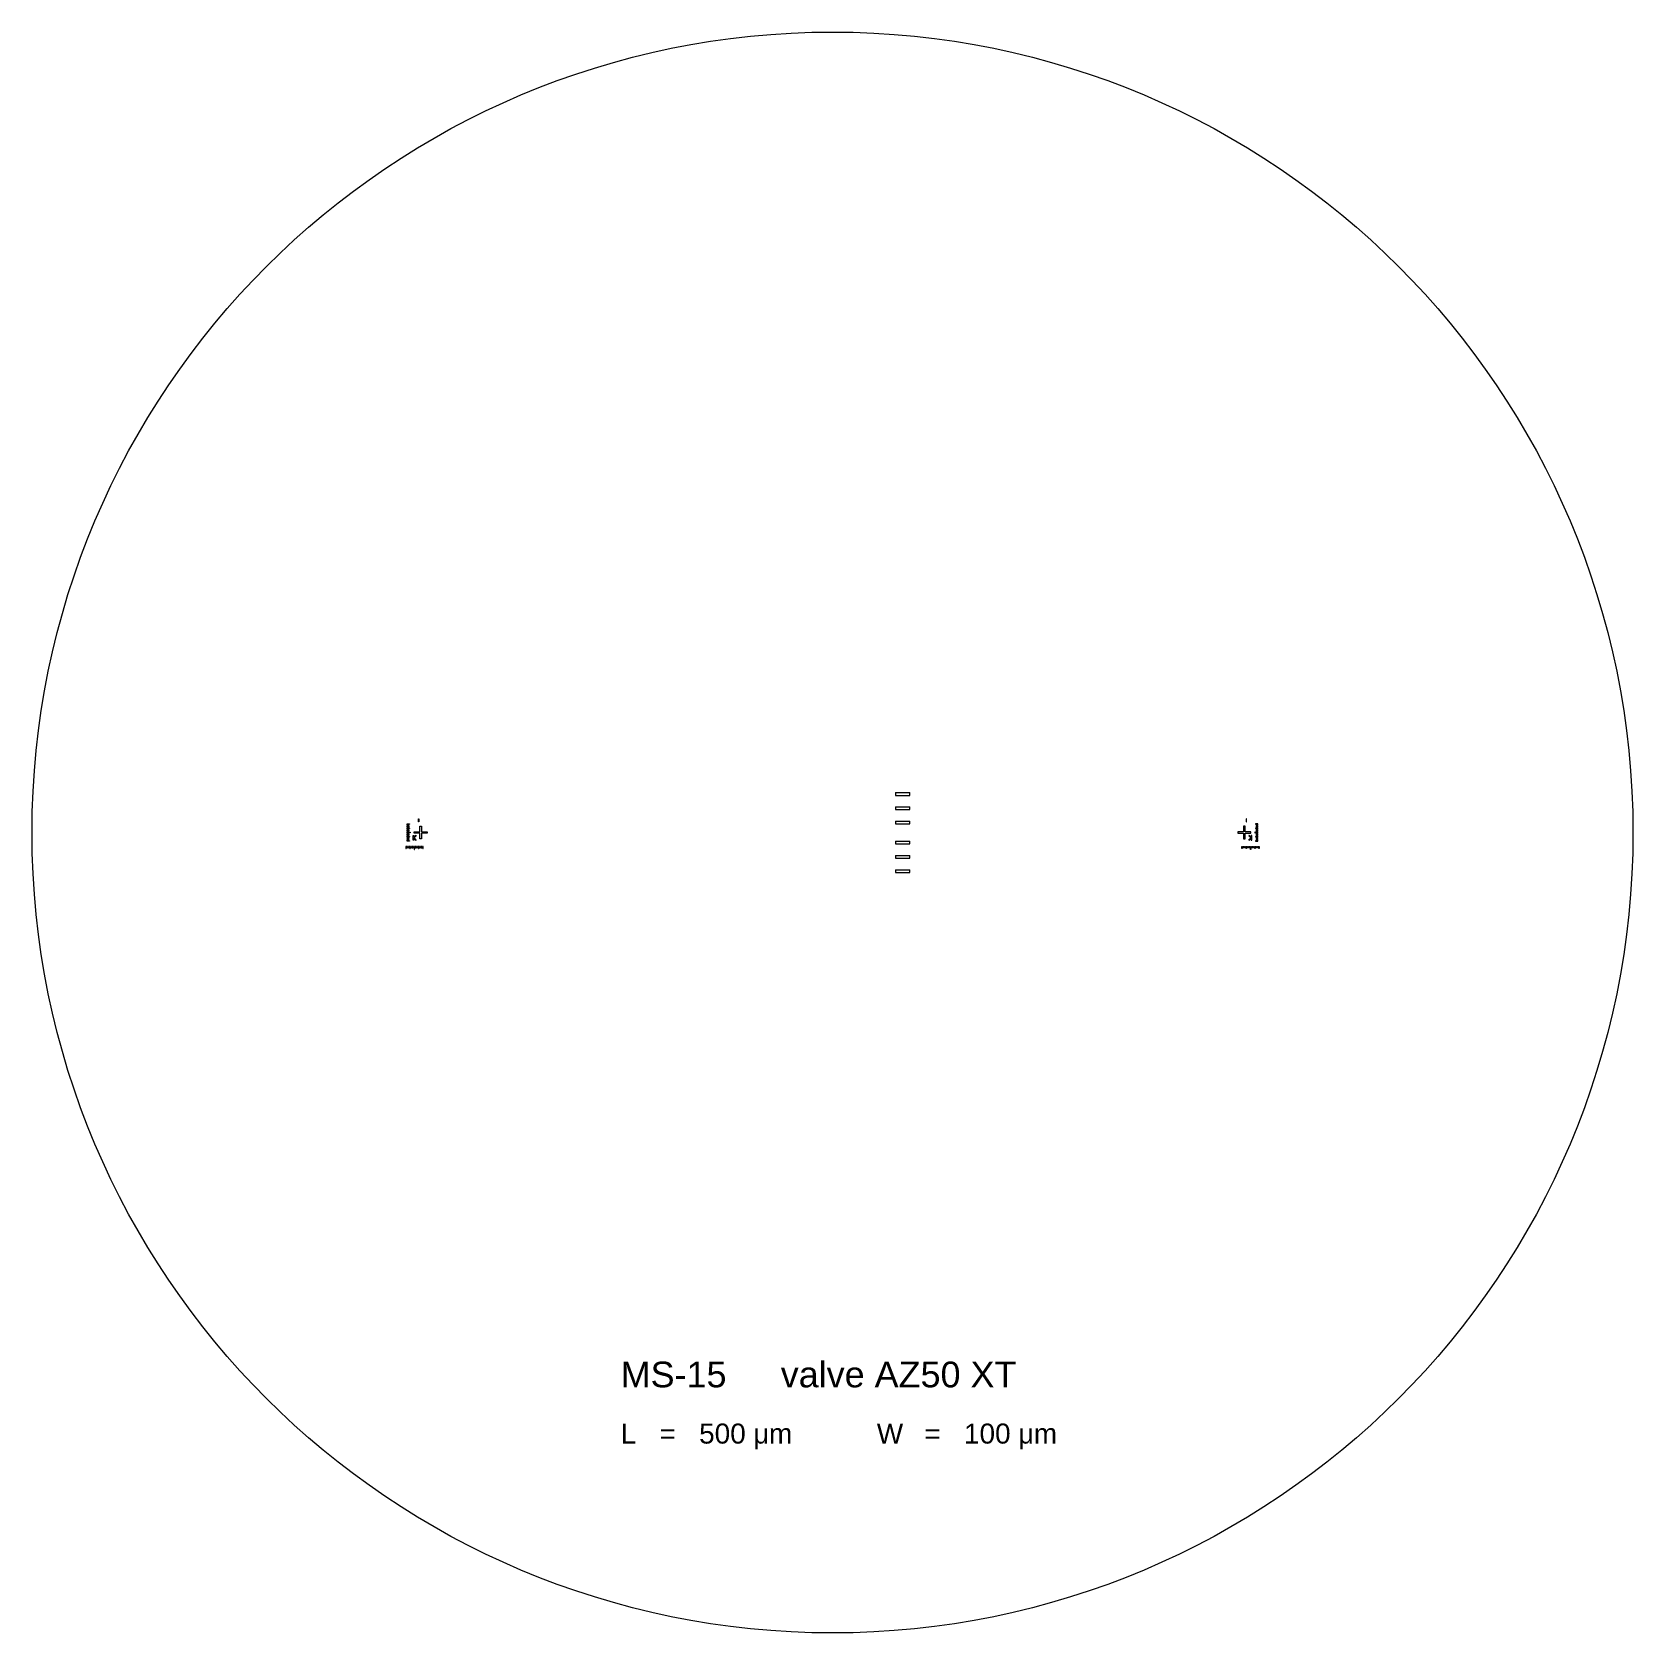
# Model space of a CAD drawing. Header units: millimetres. Extents: x 15269 to 283100, y 18919 to 179261.
# Drawn here: x 227100 to 283100, y 123261 to 179261 of the extents above; entities that cross this region are included whole.
import ezdxf

# ---------------------------------------------------------------- set-up
doc = ezdxf.new("R2010")
doc.units = ezdxf.units.MM
doc.layers.add('Clear', color=140, linetype='Continuous')
doc.layers.add('Opaque', color=30, linetype='Continuous')
doc.styles.get("Standard").update_dxf_attribs({"font": 'arial.ttf'})

msp = doc.modelspace()

# ---------------------------------------------------------------- linework, layer by layer
at = {"layer": 'Clear'}
msp.add_circle((255100, 151261), 28000, dxfattribs=at)
at = {"layer": 'Opaque'}
for p, q in [((257300, 152661), (257800, 152661)), ((257300, 152661), (257300, 152561)), ((257300, 152561), (257800, 152561)), ((257800, 152561), (257800, 152661)), ((257300, 152161), (257800, 152161)), ((257300, 152161), (257300, 152061)), ((257300, 152061), (257800, 152061)), ((257800, 152061), (257800, 152161)), ((240226, 151567), (240301, 151567)), ((240226, 151555), (240226, 151567)), ((240301, 151555), (240226, 151555)), ((240226, 151537), (240276, 151537)), ((240226, 151525), (240226, 151537)), ((240276, 151525), (240226, 151525)), ((240226, 151507), (240276, 151507)), ((240226, 151495), (240226, 151507)), ((240276, 151495), (240226, 151495)), ((240226, 151477), (240276, 151477)), ((240226, 151465), (240226, 151477)), ((240276, 151465), (240226, 151465)), ((240226, 151447), (240276, 151447)), ((240226, 151435), (240226, 151447)), ((240276, 151435), (240226, 151435)), ((240226, 151417), (240301, 151417)), ((240226, 151405), (240226, 151417)), ((240301, 151405), (240226, 151405)), ((240226, 151387), (240276, 151387)), ((240226, 151375), (240226, 151387)), ((240276, 151375), (240226, 151375)), ((240226, 151357), (240276, 151357)), ((240226, 151345), (240226, 151357)), ((240276, 151345), (240226, 151345)), ((240226, 151327), (240276, 151327)), ((240226, 151315), (240226, 151327)), ((240276, 151315), (240226, 151315)), ((240226, 151297), (240276, 151297)), ((240226, 151285), (240226, 151297)), ((240276, 151285), (240226, 151285)), ((240226, 151267), (240326, 151267)), ((240226, 151255), (240226, 151267)), ((240326, 151255), (240226, 151255)), ((240226, 151237), (240276, 151237)), ((240226, 151225), (240226, 151237)), ((240276, 151225), (240226, 151225)), ((240226, 151207), (240276, 151207)), ((240226, 151195), (240226, 151207)), ((240276, 151537), (240276, 151525)), ((240276, 151507), (240276, 151495)), ((240276, 151477), (240276, 151465)), ((240276, 151447), (240276, 151435)), ((240276, 151387), (240276, 151375)), ((240276, 151357), (240276, 151345)), ((240276, 151327), (240276, 151315)), ((240276, 151297), (240276, 151285)), ((240276, 151237), (240276, 151225)), ((240276, 151207), (240276, 151195)), ((240301, 151567), (240301, 151555)), ((240301, 151417), (240301, 151405)), ((240326, 151267), (240326, 151255)), ((240471, 151286), (240671, 151286)), ((240471, 151236), (240471, 151286)), ((240671, 151236), (240471, 151236)), ((240621, 151636), (240621, 151736)), ((240621, 151736), (240633, 151736)), ((240633, 151636), (240621, 151636)), ((240633, 151736), (240633, 151636)), ((240671, 151286), (240671, 151486)), ((240671, 151486), (240721, 151486)), ((240671, 151036), (240671, 151236)), ((240721, 151486), (240721, 151286)), ((240721, 151286), (240921, 151286)), ((240921, 151236), (240721, 151236)), ((240721, 151236), (240721, 151036)), ((240921, 151286), (240921, 151236)), ((257300, 151661), (257800, 151661)), ((257300, 151661), (257300, 151561)), ((257300, 151561), (257800, 151561)), ((257800, 151561), (257800, 151661)), ((269480, 151286), (269280, 151286)), ((269280, 151286), (269280, 151236)), ((269280, 151236), (269480, 151236)), ((269530, 151486), (269480, 151486)), ((269480, 151486), (269480, 151286)), ((269480, 151236), (269480, 151036)), ((269530, 151286), (269530, 151486)), ((269730, 151286), (269530, 151286)), ((269530, 151036), (269530, 151236)), ((269530, 151236), (269730, 151236)), ((269568, 151736), (269568, 151636)), ((269580, 151736), (269568, 151736)), ((269568, 151636), (269580, 151636)), ((269580, 151636), (269580, 151736)), ((269730, 151236), (269730, 151286)), ((269975, 151267), (269875, 151267)), ((269875, 151267), (269875, 151255)), ((269875, 151255), (269975, 151255)), ((269975, 151567), (269900, 151567)), ((269900, 151567), (269900, 151555)), ((269900, 151555), (269975, 151555)), ((269975, 151417), (269900, 151417)), ((269900, 151417), (269900, 151405)), ((269900, 151405), (269975, 151405)), ((269975, 151537), (269925, 151537)), ((269925, 151537), (269925, 151525)), ((269925, 151525), (269975, 151525)), ((269975, 151507), (269925, 151507)), ((269925, 151507), (269925, 151495)), ((269925, 151495), (269975, 151495)), ((269975, 151477), (269925, 151477)), ((269925, 151477), (269925, 151465)), ((269925, 151465), (269975, 151465)), ((269975, 151447), (269925, 151447)), ((269925, 151447), (269925, 151435)), ((269925, 151435), (269975, 151435)), ((269975, 151387), (269925, 151387)), ((269925, 151387), (269925, 151375)), ((269925, 151375), (269975, 151375)), ((269975, 151357), (269925, 151357)), ((269925, 151357), (269925, 151345)), ((269925, 151345), (269975, 151345)), ((269975, 151327), (269925, 151327)), ((269925, 151327), (269925, 151315)), ((269925, 151315), (269975, 151315)), ((269975, 151297), (269925, 151297)), ((269925, 151297), (269925, 151285)), ((269925, 151285), (269975, 151285)), ((269975, 151237), (269925, 151237)), ((269925, 151237), (269925, 151225)), ((269925, 151225), (269975, 151225)), ((269975, 151207), (269925, 151207)), ((269925, 151207), (269925, 151195)), ((269975, 151555), (269975, 151567)), ((269975, 151525), (269975, 151537)), ((269975, 151495), (269975, 151507)), ((269975, 151465), (269975, 151477)), ((269975, 151435), (269975, 151447)), ((269975, 151405), (269975, 151417)), ((269975, 151375), (269975, 151387)), ((269975, 151345), (269975, 151357)), ((269975, 151315), (269975, 151327)), ((269975, 151285), (269975, 151297)), ((269975, 151255), (269975, 151267)), ((269975, 151225), (269975, 151237)), ((269975, 151195), (269975, 151207)), ((240171, 150771), (240171, 150696)), ((240183, 150771), (240171, 150771)), ((240171, 150696), (240183, 150696)), ((240183, 150696), (240183, 150771)), ((240201, 150771), (240201, 150721)), ((240213, 150771), (240201, 150771)), ((240201, 150721), (240213, 150721)), ((240213, 150721), (240213, 150771)), ((240276, 151195), (240226, 151195)), ((240226, 151177), (240276, 151177)), ((240226, 151165), (240226, 151177)), ((240276, 151165), (240226, 151165)), ((240226, 151147), (240276, 151147)), ((240226, 151135), (240226, 151147)), ((240276, 151135), (240226, 151135)), ((240226, 151117), (240301, 151117)), ((240226, 151105), (240226, 151117)), ((240301, 151105), (240226, 151105)), ((240226, 151087), (240276, 151087)), ((240226, 151075), (240226, 151087)), ((240276, 151075), (240226, 151075)), ((240226, 151057), (240276, 151057)), ((240226, 151045), (240226, 151057)), ((240276, 151045), (240226, 151045)), ((240226, 151027), (240276, 151027)), ((240226, 151015), (240226, 151027)), ((240276, 151015), (240226, 151015)), ((240226, 150997), (240276, 150997)), ((240226, 150985), (240226, 150997)), ((240276, 150985), (240226, 150985)), ((240226, 150967), (240301, 150967)), ((240226, 150955), (240226, 150967)), ((240301, 150955), (240226, 150955)), ((240231, 150771), (240231, 150721)), ((240243, 150771), (240231, 150771)), ((240231, 150721), (240243, 150721)), ((240243, 150721), (240243, 150771)), ((240261, 150771), (240261, 150721)), ((240273, 150771), (240261, 150771)), ((240261, 150721), (240273, 150721)), ((240273, 150721), (240273, 150771)), ((240276, 151177), (240276, 151165)), ((240276, 151147), (240276, 151135)), ((240276, 151087), (240276, 151075)), ((240276, 151057), (240276, 151045)), ((240276, 151027), (240276, 151015)), ((240276, 150997), (240276, 150985)), ((240291, 150771), (240291, 150721)), ((240303, 150771), (240291, 150771)), ((240291, 150721), (240303, 150721)), ((240301, 151117), (240301, 151105)), ((240301, 150967), (240301, 150955)), ((240303, 150721), (240303, 150771)), ((240321, 150771), (240321, 150696)), ((240333, 150771), (240321, 150771)), ((240321, 150696), (240333, 150696)), ((240333, 150696), (240333, 150771)), ((240351, 150771), (240351, 150721)), ((240363, 150771), (240351, 150771)), ((240351, 150721), (240363, 150721)), ((240363, 150721), (240363, 150771)), ((240381, 150771), (240381, 150721)), ((240393, 150771), (240381, 150771)), ((240381, 150721), (240393, 150721)), ((240393, 150721), (240393, 150771)), ((240411, 150771), (240411, 150721)), ((240423, 150771), (240411, 150771)), ((240411, 150721), (240423, 150721)), ((240423, 150721), (240423, 150771)), ((240429, 151151), (240455, 151151)), ((240429, 150995), (240429, 151151)), ((240455, 150995), (240429, 150995)), ((240441, 150771), (240441, 150721)), ((240453, 150771), (240441, 150771)), ((240441, 150721), (240453, 150721)), ((240453, 150721), (240453, 150771)), ((240455, 151094), (240523, 151162)), ((240455, 151151), (240455, 151094)), ((240455, 151051), (240455, 150995)), ((240455, 151051), (240523, 150984)), ((240471, 151073), (240542, 151144)), ((240471, 151073), (240542, 151002)), ((240471, 150771), (240471, 150671)), ((240483, 150771), (240471, 150771)), ((240471, 150671), (240483, 150671)), ((240483, 150671), (240483, 150771)), ((240501, 150771), (240501, 150721)), ((240513, 150771), (240501, 150771)), ((240501, 150721), (240513, 150721)), ((240513, 150721), (240513, 150771)), ((240523, 151162), (240542, 151144)), ((240523, 150984), (240542, 151002)), ((240531, 150771), (240531, 150721)), ((240543, 150771), (240531, 150771)), ((240531, 150721), (240543, 150721)), ((240543, 150721), (240543, 150771)), ((240561, 150771), (240561, 150721)), ((240573, 150771), (240561, 150771)), ((240561, 150721), (240573, 150721)), ((240573, 150721), (240573, 150771)), ((240591, 150771), (240591, 150721)), ((240603, 150771), (240591, 150771)), ((240591, 150721), (240603, 150721)), ((240603, 150721), (240603, 150771)), ((240621, 150771), (240621, 150696)), ((240633, 150771), (240621, 150771)), ((240621, 150696), (240633, 150696)), ((240633, 150696), (240633, 150771)), ((240651, 150771), (240651, 150721)), ((240663, 150771), (240651, 150771)), ((240651, 150721), (240663, 150721)), ((240663, 150721), (240663, 150771)), ((240721, 151036), (240671, 151036)), ((240681, 150771), (240681, 150721)), ((240693, 150771), (240681, 150771)), ((240681, 150721), (240693, 150721)), ((240693, 150721), (240693, 150771)), ((240711, 150771), (240711, 150721)), ((240723, 150771), (240711, 150771)), ((240711, 150721), (240723, 150721)), ((240723, 150721), (240723, 150771)), ((240741, 150771), (240741, 150721)), ((240753, 150771), (240741, 150771)), ((240741, 150721), (240753, 150721)), ((240753, 150721), (240753, 150771)), ((240771, 150771), (240771, 150696)), ((240783, 150771), (240771, 150771)), ((240771, 150696), (240783, 150696)), ((240783, 150696), (240783, 150771)), ((257300, 150961), (257800, 150961)), ((257300, 150961), (257300, 150861)), ((257300, 150861), (257800, 150861)), ((257800, 150861), (257800, 150961)), ((269418, 150696), (269418, 150771)), ((269418, 150771), (269430, 150771)), ((269430, 150696), (269418, 150696)), ((269430, 150771), (269430, 150696)), ((269448, 150721), (269448, 150771)), ((269448, 150771), (269460, 150771)), ((269460, 150721), (269448, 150721)), ((269460, 150771), (269460, 150721)), ((269478, 150721), (269478, 150771)), ((269478, 150771), (269490, 150771)), ((269490, 150721), (269478, 150721)), ((269480, 151036), (269530, 151036)), ((269490, 150771), (269490, 150721)), ((269508, 150721), (269508, 150771)), ((269508, 150771), (269520, 150771)), ((269520, 150721), (269508, 150721)), ((269520, 150771), (269520, 150721)), ((269538, 150721), (269538, 150771)), ((269538, 150771), (269550, 150771)), ((269550, 150721), (269538, 150721)), ((269550, 150771), (269550, 150721)), ((269568, 150696), (269568, 150771)), ((269568, 150771), (269580, 150771)), ((269580, 150696), (269568, 150696)), ((269580, 150771), (269580, 150696)), ((269598, 150721), (269598, 150771)), ((269598, 150771), (269610, 150771)), ((269610, 150721), (269598, 150721)), ((269610, 150771), (269610, 150721)), ((269628, 150721), (269628, 150771)), ((269628, 150771), (269640, 150771)), ((269640, 150721), (269628, 150721)), ((269640, 150771), (269640, 150721)), ((269658, 150721), (269658, 150771)), ((269658, 150771), (269670, 150771)), ((269670, 150721), (269658, 150721)), ((269677, 151162), (269659, 151144)), ((269730, 151073), (269659, 151144)), ((269730, 151073), (269659, 151002)), ((269677, 150984), (269659, 151002)), ((269670, 150771), (269670, 150721)), ((269745, 151094), (269677, 151162)), ((269745, 151051), (269677, 150984)), ((269688, 150721), (269688, 150771)), ((269688, 150771), (269700, 150771)), ((269700, 150721), (269688, 150721)), ((269700, 150771), (269700, 150721)), ((269718, 150671), (269718, 150771)), ((269718, 150771), (269730, 150771)), ((269730, 150671), (269718, 150671)), ((269730, 150771), (269730, 150671)), ((269771, 151151), (269745, 151151)), ((269745, 151151), (269745, 151094)), ((269745, 151051), (269745, 150995)), ((269745, 150995), (269771, 150995)), ((269748, 150721), (269748, 150771)), ((269748, 150771), (269760, 150771)), ((269760, 150721), (269748, 150721)), ((269760, 150771), (269760, 150721)), ((269771, 150995), (269771, 151151)), ((269778, 150721), (269778, 150771)), ((269778, 150771), (269790, 150771)), ((269790, 150721), (269778, 150721)), ((269790, 150771), (269790, 150721)), ((269808, 150721), (269808, 150771)), ((269808, 150771), (269820, 150771)), ((269820, 150721), (269808, 150721)), ((269820, 150771), (269820, 150721)), ((269838, 150721), (269838, 150771)), ((269838, 150771), (269850, 150771)), ((269850, 150721), (269838, 150721)), ((269850, 150771), (269850, 150721)), ((269868, 150696), (269868, 150771)), ((269868, 150771), (269880, 150771)), ((269880, 150696), (269868, 150696)), ((269880, 150771), (269880, 150696)), ((269898, 150721), (269898, 150771)), ((269898, 150771), (269910, 150771)), ((269910, 150721), (269898, 150721)), ((269975, 151117), (269900, 151117)), ((269900, 151117), (269900, 151105)), ((269900, 151105), (269975, 151105)), ((269975, 150967), (269900, 150967)), ((269900, 150967), (269900, 150955)), ((269900, 150955), (269975, 150955)), ((269910, 150771), (269910, 150721)), ((269925, 151195), (269975, 151195)), ((269975, 151177), (269925, 151177)), ((269925, 151177), (269925, 151165)), ((269925, 151165), (269975, 151165)), ((269975, 151147), (269925, 151147)), ((269925, 151147), (269925, 151135)), ((269925, 151135), (269975, 151135)), ((269975, 151087), (269925, 151087)), ((269925, 151087), (269925, 151075)), ((269925, 151075), (269975, 151075)), ((269975, 151057), (269925, 151057)), ((269925, 151057), (269925, 151045)), ((269925, 151045), (269975, 151045)), ((269975, 151027), (269925, 151027)), ((269925, 151027), (269925, 151015)), ((269925, 151015), (269975, 151015)), ((269975, 150997), (269925, 150997)), ((269925, 150997), (269925, 150985)), ((269925, 150985), (269975, 150985)), ((269928, 150721), (269928, 150771)), ((269928, 150771), (269940, 150771)), ((269940, 150721), (269928, 150721)), ((269940, 150771), (269940, 150721)), ((269958, 150721), (269958, 150771)), ((269958, 150771), (269970, 150771)), ((269970, 150721), (269958, 150721)), ((269970, 150771), (269970, 150721)), ((269975, 151165), (269975, 151177)), ((269975, 151135), (269975, 151147)), ((269975, 151105), (269975, 151117)), ((269975, 151075), (269975, 151087)), ((269975, 151045), (269975, 151057)), ((269975, 151015), (269975, 151027)), ((269975, 150985), (269975, 150997)), ((269975, 150955), (269975, 150967)), ((269988, 150721), (269988, 150771)), ((269988, 150771), (270000, 150771)), ((270000, 150721), (269988, 150721)), ((270000, 150771), (270000, 150721)), ((270018, 150696), (270018, 150771)), ((270018, 150771), (270030, 150771)), ((270030, 150696), (270018, 150696)), ((270030, 150771), (270030, 150696)), ((257300, 150461), (257800, 150461)), ((257300, 150461), (257300, 150361)), ((257300, 150361), (257800, 150361)), ((257800, 150361), (257800, 150461)), ((257300, 149961), (257800, 149961)), ((257300, 149961), (257300, 149861)), ((257300, 149861), (257800, 149861)), ((257800, 149861), (257800, 149961))]:
    msp.add_line(p, q, dxfattribs=at)

# ---------------------------------------------------------------- texts
at = {"layer": 'Opaque', "insert": (247690, 132753), "char_height": 280, "attachment_point": 1}
msp.add_mtext_dynamic_manual_height_columns('{\\H3.2143x;MS-15^I^Ivalve AZ50 XT\\H0.83335x;\\P\\H0.53332x; \\P\\H1.75x;L   =   500 \\fSymbol|b0|i0|c2|p18;m\\fArial|b0|i0|c0|p34;m^I^I^IW^I  =   100 \\fSymbol|b0|i0|c2|p18;m\\fArial|b0|i0|c0|p34;m\\H0.5714x; }', width=15884.27, gutter_width=12.5, heights=[4746], dxfattribs=at)

doc.saveas('drawing.dxf')
